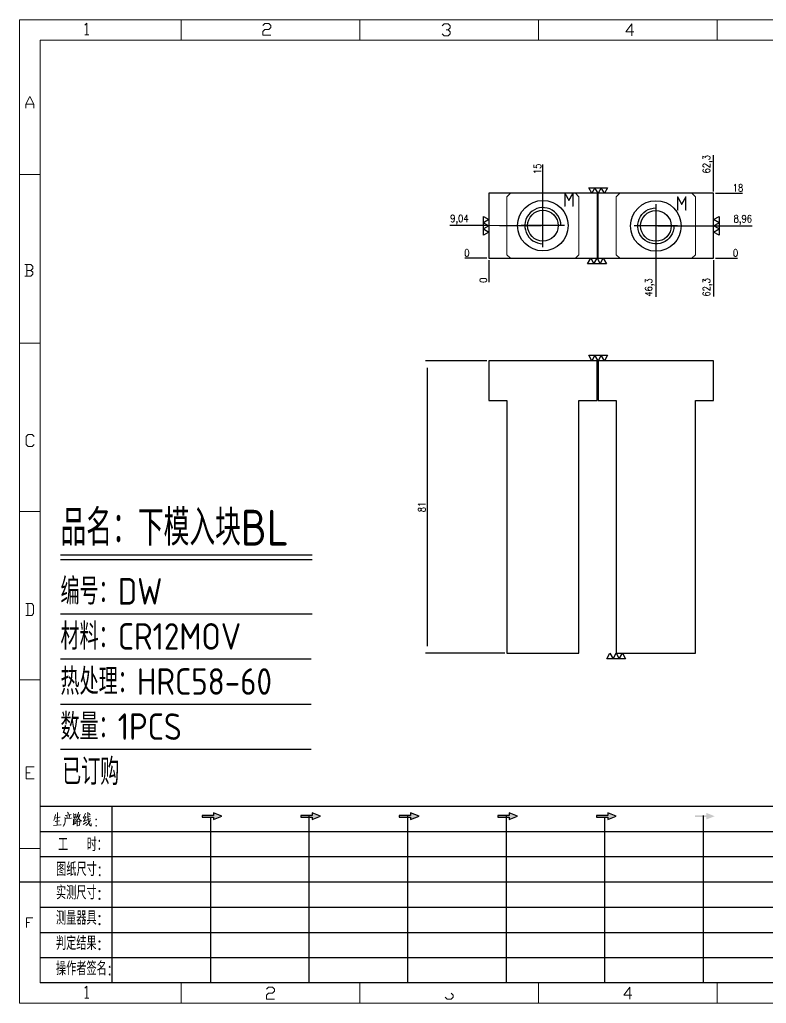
# Model space of a CAD drawing. Header units: millimetres. Extents: x 88508 to 142116, y -5268 to 20283.
# Drawn here: x 111867.3 to 112074.2, y -5268 to -4995.7 of the extents above; entities that cross this region are included whole.
import ezdxf
from ezdxf.enums import TextEntityAlignment as Align

# ---------------------------------------------------------------- set-up
doc = ezdxf.new("R2010")
doc.units = ezdxf.units.MM
doc.linetypes.add('CENTER', pattern=[0])
doc.linetypes.add('HIDDEN', pattern=[0])
for name, color, linetype in [('DIM', 4, 'Continuous'), ('PH2_P', 2, 'Continuous'), ('PRESS', 3, 'Continuous'), ('TEXT', 4, 'Continuous')]:
    doc.layers.add(name, color=color, linetype=linetype)
doc.styles.add('chinesef_fs', font='simplex.shx', dxfattribs={"bigfont": 'gbcbig.shx'})
doc.styles.add('gbenor', font='gbenor.shx', dxfattribs={"bigfont": 'gbcbig.shx'})
doc.styles.add('GBENOR_', font='gbenor.shx', dxfattribs={"bigfont": 'gbcbig'})
doc.styles.get("Standard").update_dxf_attribs({"font": 'txt.shx', "width": 0.85, "bigfont": 'ctxt.shx'})
doc.styles.add('TXT', font='txt.shx', dxfattribs={"width": 0.8, "bigfont": 'ctxt.shx'})
doc.dimstyles.new('T-2-WX', dxfattribs={"dimtxt": 2, "dimasz": 2, "dimexe": 0.5, "dimexo": 0.5, "dimgap": 0.5, "dimtad": 1, "dimtxsty": 'Standard', "dimblk": 'OPEN30', "dimcen": 0, "dimazin": 3, "dimtfac": 1, "dimtmove": 0, "dimatfit": 3, "dimldrblk": 'OPEN30', "dimlwd": -1, "dimlwe": -1})

# ---------------------------------------------------------------- blocks, each defined once
blk = doc.blocks.new('U40')
for points in [[(351.8, 337.7), (351.8, 333.2), (367, 339.3), (351.8, 345.3), (351.8, 340.8), (331.2, 340.8), (331.2, 337.7)], [(545.7, 339.3), (530.6, 345.3), (530.6, 340.8), (509.9, 340.8), (509.9, 337.7), (530.6, 337.7), (530.6, 333.2)], [(724.5, 339.3), (709.3, 345.3), (709.3, 340.8), (688.7, 340.8), (688.7, 337.7), (709.3, 337.7), (709.3, 333.2)], [(903.3, 339.3), (888.1, 345.3), (888.1, 340.8), (867.5, 340.8), (867.5, 337.7), (888.1, 337.7), (888.1, 333.2)], [(1082.1, 339.3), (1066.9, 345.3), (1066.9, 340.8), (1046.3, 340.8), (1046.3, 337.7), (1066.9, 337.7), (1066.9, 333.2)], [(1245.7, 337.7), (1245.7, 333.2), (1260.9, 339.3), (1245.7, 345.3), (1245.7, 340.8), (1225.1, 340.8), (1225.1, 337.7)]]:
    blk.add_hatch(color=3).paths.add_polyline_path(points)
at = {"color": 254, "lineweight": 18}
for p, q in [((0, 1783.5), (0, 0)), ((0, 1783.5), (2530.2, 1783.5)), ((941.1, 1783.5), (941.1, 1746.5)), ((1265.1, 1783.5), (1265.1, 1746.5)), ((37, 37), (37, 1746.5)), ((37, 1746.5), (2493.2, 1746.5)), ((0, 1502.7), (37, 1502.7)), ((0, 1197.2), (37, 1197.2)), ((0, 891.7), (37, 891.7)), ((0, 586.3), (37, 586.3)), ((0, 280.8), (37, 280.8)), ((37, 37), (2493.2, 37)), ((941.1, 0), (941.1, 37)), ((1265.1, 0), (1265.1, 37)), ((0, 0), (2530.2, 0))]:
    blk.add_line(p, q, dxfattribs=at)
at = {"color": 254, "linetype": 'Continuous', "lineweight": 18}
for p, q in [((293.1, 1783.5), (293.1, 1746.5)), ((617.1, 1783.5), (617.1, 1746.5)), ((293.1, 0), (293.1, 37)), ((617.1, 0), (617.1, 37))]:
    blk.add_line(p, q, dxfattribs=at)
for p, q in [((38, 357.6), (1598.2, 357.6)), ((38, 311.8), (1598.2, 311.8)), ((37.1, 266), (1598.2, 266)), ((0.1, 220.2), (1598.2, 220.2)), ((37.1, 174.4), (1598.2, 174.4)), ((37.1, 128.6), (1598.2, 128.6)), ((37.1, 82.8), (1598.2, 82.8))]:
    blk.add_line(p, q)
at = {"color": 254}
for p, q in [((167.8, 37), (167.8, 357.6)), ((525.5, 37), (525.5, 340.8)), ((704.3, 37), (704.3, 340.8)), ((883.1, 37), (883.1, 340.8)), ((1240.6, 37), (1240.6, 340.8)), ((346.7, 37), (346.7, 337.9)), ((1061.9, 37), (1061.9, 337.7)), ((1598.2, 37), (38, 37))]:
    blk.add_line(p, q, dxfattribs=at)
at = {"color": 92, "lineweight": 18}
for points in [[(118.3, 1773.7), (121.9, 1777.3), (121.9, 1755.8)], [(441.4, 1773.1), (445, 1776.7), (452.2, 1776.7), (455.8, 1773.1), (455.8, 1769.5), (452.2, 1765.9), (445, 1765.9), (441.4, 1762.3), (441.4, 1755.1), (455.8, 1755.1)], [(766.4, 1772.4), (770, 1776), (777.2, 1776), (780.8, 1772.4), (780.8, 1768.8), (777.2, 1765.2), (773.6, 1765.2)], [(1114.4, 1761.4), (1100, 1761.4), (1110.8, 1775.8), (1110.8, 1754.2)], [(118.3, 1755.8), (125.5, 1755.8)], [(777.2, 1765.2), (780.8, 1761.6), (780.8, 1758), (777.2, 1754.4), (770, 1754.4), (766.4, 1758)], [(11.1, 1622.8), (11.1, 1630), (18.3, 1644.4), (25.5, 1630), (25.5, 1622.8)], [(11.1, 1630), (25.5, 1630)], [(20, 1329), (23.6, 1332.6), (23.6, 1336.2), (20, 1339.8), (9.2, 1339.8)], [(12.8, 1339.8), (12.8, 1318.2)], [(9.2, 1318.2), (20, 1318.2), (23.6, 1321.8), (23.6, 1325.4), (20, 1329), (12.8, 1329)], [(26.1, 1013.2), (22.5, 1009.6), (15.3, 1009.6), (11.7, 1013.2), (11.7, 1027.6), (15.3, 1031.2), (22.5, 1031.2), (26.1, 1027.6)], [(11, 703.2), (21.8, 703.2), (25.4, 706.8), (25.4, 721.2), (21.8, 724.8), (11, 724.8)], [(14.6, 724.8), (14.6, 703.2)], [(26.1, 407), (11.7, 407), (11.7, 428.6), (26.1, 428.6)], [(11.7, 417.8), (18.9, 417.8)], [(12.3, 137.7), (12.3, 155), (23.8, 155)], [(12.3, 146.4), (18.1, 146.4)], [(118.3, 27.4), (121.9, 31), (121.9, 9.4)], [(447.9, 25.7), (451.5, 29.3), (458.7, 29.3), (462.3, 25.7), (462.3, 22.1), (458.7, 18.5), (451.5, 18.5), (447.9, 14.9), (447.9, 7.7), (462.3, 7.7)], [(782.7, 18.5), (786.3, 14.9), (786.3, 11.3), (782.7, 7.7), (775.5, 7.7), (771.9, 11.3)], [(1110.3, 14.9), (1095.9, 14.9), (1106.7, 29.3), (1106.7, 7.7)], [(118.3, 9.4), (125.5, 9.4)]]:
    blk.add_lwpolyline(points, dxfattribs=at)
at = {"color": 92, "lineweight": 0}
for points in [[(65, 342.2), (64.8, 341), (64.1, 337.9), (63.6, 335.7), (62.8, 333.5), (62.1, 331.4)], [(68.4, 345.9), (68.7, 344.4), (68.1, 322.9)], [(82.6, 340.8), (93.7, 342.2), (93.3, 342.4), (92.4, 342)], [(86.1, 336.1), (86, 337.5), (85.3, 339.8)], [(86.7, 346.7), (87.9, 344.6), (88.3, 343)], [(90.3, 341), (90.4, 339.6), (89.1, 335.3)], [(97.8, 344), (98.1, 342.6), (98.1, 340.8), (98.1, 337.9), (98.1, 336.3), (98.2, 337.7), (102.1, 338.3), (101.8, 338.3), (102.1, 343.6), (102.1, 343.2), (102.1, 342.8), (98.2, 342.2)], [(105.5, 341.2), (105.9, 341), (109.6, 341.8), (109.3, 342.6), (108.5, 339.6), (107.6, 337.3), (106.9, 335.9), (105.9, 334.3), (104.3, 332), (103.1, 330.4), (101.9, 329.4)], [(106.6, 346.5), (106.5, 345.2), (105.1, 341.2), (104.2, 338.9), (103.1, 336.3), (102.6, 335.5)], [(104.9, 339.1), (105.3, 338.7), (107, 335.7), (108.6, 333.3), (109.9, 331.2), (110.3, 330.8), (112.6, 330.8), (110.2, 331.2), (109, 332.6)], [(119.3, 344.8), (119.1, 343.8), (116.8, 338.5), (115.4, 335.5), (119.3, 336.3)], [(120.3, 339.4), (118.1, 333.5), (116.4, 330), (116.1, 329.8), (120.5, 331.4)], [(121.7, 336.7), (127.7, 339.6)], [(123.4, 346.5), (123.5, 345.4), (123.5, 340.8), (123.8, 337.3), (124, 335.3), (124.2, 333.1), (124.5, 331), (124.8, 329), (125.2, 327.4), (125.9, 325.7), (126.9, 323.9), (127.9, 322.7), (128.9, 321.7), (129.6, 321.3), (129.9, 326.1), (129.4, 321.5)], [(127.7, 341.6), (127.2, 342.4), (125.7, 344.2)], [(61.4, 322.3), (68.2, 322.9), (75.3, 323.7), (74.9, 323.9), (73.8, 323.5)], [(63.8, 335.9), (73.4, 337.5), (73.1, 337.7), (72.5, 337.3)], [(64.5, 329.6), (64.8, 329.6), (65.1, 329.6), (72.5, 331), (71.9, 331), (70.9, 330.8)], [(82.6, 335.1), (82.6, 331.8), (82.3, 329), (81.9, 326.8), (81.2, 324.9), (80.3, 323.1), (79.6, 321.9), (78.8, 320.9)], [(93.3, 335.5), (94.1, 335.7), (94.3, 335.5), (82.6, 334.3), (82.6, 335.1), (82.2, 336.9)], [(96.5, 323.9), (102.8, 327.2)], [(97.2, 334.3), (97.5, 333.5), (97.7, 324.7)], [(100.2, 337.9), (100.1, 325.9)], [(100.2, 332.6), (102.4, 333.1)], [(104.2, 330), (104.5, 329), (104.5, 321.1), (104.3, 322.1), (104.5, 322.7), (109.2, 323.1), (108.6, 323.1), (109, 329.2), (109, 330), (109.3, 329.4), (108.6, 329.4), (104.6, 328.8)], [(115.3, 324.3), (121.5, 328.2)], [(128.2, 332.4), (128.1, 331.6), (126.9, 329.6), (125.8, 328), (124.5, 326.3), (123, 324.7), (121.4, 323.3), (120.1, 322.3)], [(121.4, 332.2), (128.8, 335.1)]]:
    blk.add_lwpolyline(points, dxfattribs=at)
for points in [[(367, 339.3), (351.8, 345.3), (351.8, 340.8), (331.2, 340.8), (331.2, 337.7), (351.8, 337.7), (351.8, 333.2), (367, 339.3)], [(545.7, 339.3), (530.6, 345.3), (530.6, 340.8), (509.9, 340.8), (509.9, 337.7), (530.6, 337.7), (530.6, 333.2), (545.7, 339.3)], [(724.5, 339.3), (709.3, 345.3), (709.3, 340.8), (688.7, 340.8), (688.7, 337.7), (709.3, 337.7), (709.3, 333.2), (724.5, 339.3)], [(903.3, 339.3), (888.1, 345.3), (888.1, 340.8), (867.5, 340.8), (867.5, 337.7), (888.1, 337.7), (888.1, 333.2), (903.3, 339.3)], [(1082.1, 339.3), (1066.9, 345.3), (1066.9, 340.8), (1046.3, 340.8), (1046.3, 337.7), (1066.9, 337.7), (1066.9, 333.2), (1082.1, 339.3)]]:
    blk.add_lwpolyline(points)
for points in [[(138.7, 332.4), (139.4, 333.5), (138.7, 334.5), (138, 333.5)], [(138.7, 320.9), (139.4, 321.9), (138.7, 322.9), (138, 321.9)]]:
    blk.add_lwpolyline(points, close=True, dxfattribs=at)
at = {"color": 3, "style": 'chinesef_fs'}
for s, p in [('工  时：', (69.5, 275.7)), ('图纸尺寸:', (66.2, 230.9)), ('实测尺寸:', (65.9, 188.4)), ('测量器具:', (65.9, 142.6)), ('判定结果:', (65.9, 96.8)), ('操作者签名:', (65.9, 51))]:
    blk.add_text(s, height=24.57, dxfattribs=at).set_placement(p)
at = {"lineweight": 18, "style": 'GBENOR_'}
blk.add_attdef('文档路径', (2126, 386.9), '', height=17.8, dxfattribs=at)
at = {"lineweight": 20, "style": 'TXT'}
for tag, height, p in [('18-**-**', 16.3, (1866.6, 256.2)), ('客户名称', 16.1, (1741.1, 134, 0)), ('料厚:', 16.1, (1741.3, 93.2, 0))]:
    blk.add_attdef(tag, text='', height=height, dxfattribs=at).set_placement(p, align=Align.MIDDLE)
for tag, p, height in [('88888', (1850.9, 207.5), 14.9), ('材质:', (1691.2, 168, 0), 16.1), ('核准', (1869.4, 127.5, 0), 16.1), ('设计', (1868.8, 88.3, 0), 16.1), ('绘图', (1868.2, 49.1, 0), 16.1)]:
    blk.add_attdef(tag, p, '', height=height, dxfattribs=at)
for tag, p, height, width in [('3', (2234.7, 206.9), 15.8, 0.7), ('4', (2234.7, 167.4), 15.8, 0.7), ('核准日期', (2041.1, 124.2, 0), 16.1, 0.68), ('设计日期', (2041.1, 84.5, 0), 16.1, 0.68), ('1', (2251.9, 85.9), 14.6, 0.7), ('绘图日期', (2040.9, 46.4, 0), 16.1, 0.68), ('2', (2235, 49.2), 14.6, 0.7)]:
    blk.add_attdef(tag, p, '', height=height, dxfattribs=dict(at, width=width))
blk = doc.blocks.new('*D8825')
at = {"layer": 'Defpoints', "color": 0}
for p in [(111997.3, -5061.75), (112059.6, -5061.75), (112064.6, -5061.75)]:
    blk.add_point(p, dxfattribs=at)
at = {"layer": 'DIM', "color": 0}
blk.add_line((112060.1, -5061.75), (112066.24, -5061.75), dxfattribs=at)
at = {"layer": 'DIM', "color": 0, "insert": (112065.67, -5060.25), "char_height": 2, "attachment_point": 5}
blk.add_mtext('0', dxfattribs=at)
blk = doc.blocks.new('_Open30')
blk = doc.blocks.new('*D8826')
at = {"layer": 'Defpoints', "color": 0}
for p in [(112043.6, -5052.79), (112064.6, -5052.79), (111997.3, -5061.75)]:
    blk.add_point(p, dxfattribs=at)
at = {"layer": 'DIM', "color": 0}
for p, q in [((112044.1, -5052.79), (112056.6, -5052.79)), ((112056.6, -5052.79), (112060.6, -5052.79)), ((112060.6, -5052.79), (112070.28, -5052.79))]:
    blk.add_line(p, q, dxfattribs=at)
at = {"layer": 'DIM', "color": 0, "insert": (112067.69, -5051.1), "char_height": 2, "attachment_point": 5}
blk.add_mtext('8,96', dxfattribs=at)
blk = doc.blocks.new('*D8827')
at = {"layer": 'Defpoints', "color": 0}
for p in [(112059.6, -5043.75), (112064.6, -5043.75), (111997.3, -5061.75)]:
    blk.add_point(p, dxfattribs=at)
at = {"layer": 'DIM', "color": 0}
blk.add_line((112060.1, -5043.75), (112067.61, -5043.75), dxfattribs=at)
at = {"layer": 'DIM', "color": 0, "insert": (112066.36, -5042.25), "char_height": 2, "attachment_point": 5}
blk.add_mtext('18', dxfattribs=at)
blk = doc.blocks.new('*D8828')
at = {"layer": 'Defpoints', "color": 0}
for p in [(111992.3, -5061.75), (111997.3, -5061.75), (111997.3, -5061.75)]:
    blk.add_point(p, dxfattribs=at)
at = {"layer": 'DIM', "color": 0}
blk.add_line((111996.8, -5061.75), (111990.67, -5061.75), dxfattribs=at)
at = {"layer": 'DIM', "color": 0, "insert": (111991.24, -5060.25), "char_height": 2, "attachment_point": 5}
blk.add_mtext('0', dxfattribs=at)
blk = doc.blocks.new('*D8829')
at = {"layer": 'Defpoints', "color": 0}
for p in [(111992.3, -5052.7), (112012.3, -5052.71), (111997.3, -5061.75)]:
    blk.add_point(p, dxfattribs=at)
at = {"layer": 'DIM', "color": 0}
for p, q in [((111996.3, -5052.7), (111986.54, -5052.7)), ((112000.3, -5052.71), (111996.3, -5052.7)), ((112011.8, -5052.71), (112000.3, -5052.71))]:
    blk.add_line(p, q, dxfattribs=at)
at = {"layer": 'DIM', "color": 0, "insert": (111989.17, -5051.01), "char_height": 2, "attachment_point": 5}
blk.add_mtext('9,04', dxfattribs=at)
blk = doc.blocks.new('*D8830')
at = {"layer": 'Defpoints', "color": 0}
for p in [(111997.3, -5061.75), (112059.6, -5061.75), (112059.6, -5066.75)]:
    blk.add_point(p, dxfattribs=at)
at = {"layer": 'DIM', "color": 0}
blk.add_line((112059.6, -5062.25), (112059.6, -5072.35), dxfattribs=at)
at = {"layer": 'DIM', "color": 0, "insert": (112057.91, -5069.8), "char_height": 2, "attachment_point": 5, "rotation": 90}
blk.add_mtext('62,3', dxfattribs=at)
blk = doc.blocks.new('*D8831')
at = {"layer": 'Defpoints', "color": 0}
for p in [(112043.6, -5052.79), (111997.3, -5061.75), (112043.6, -5066.75)]:
    blk.add_point(p, dxfattribs=at)
at = {"layer": 'DIM', "color": 0}
blk.add_line((112043.6, -5053.29), (112043.6, -5072.43), dxfattribs=at)
at = {"layer": 'DIM', "color": 0, "insert": (112041.91, -5069.84), "char_height": 2, "attachment_point": 5, "rotation": 90}
blk.add_mtext('46,3', dxfattribs=at)
blk = doc.blocks.new('*D8832')
at = {"layer": 'Defpoints', "color": 0}
for p in [(111997.3, -5061.75), (111997.3, -5061.75), (111997.3, -5066.75)]:
    blk.add_point(p, dxfattribs=at)
at = {"layer": 'DIM', "color": 0}
blk.add_line((111997.3, -5062.25), (111997.3, -5068.38), dxfattribs=at)
at = {"layer": 'DIM', "color": 0, "insert": (111995.8, -5067.81), "char_height": 2, "attachment_point": 5, "rotation": 90}
blk.add_mtext('0', dxfattribs=at)
blk = doc.blocks.new('*D8833')
at = {"layer": 'Defpoints', "color": 0}
for p in [(112059.6, -5038.75), (112059.6, -5043.75), (111997.3, -5061.75)]:
    blk.add_point(p, dxfattribs=at)
at = {"layer": 'DIM', "color": 0}
blk.add_line((112059.6, -5043.25), (112059.6, -5033.15), dxfattribs=at)
at = {"layer": 'DIM', "color": 0, "insert": (112057.91, -5035.7), "char_height": 2, "attachment_point": 5, "rotation": 90}
blk.add_mtext('62,3', dxfattribs=at)
blk = doc.blocks.new('*D8834')
at = {"layer": 'Defpoints', "color": 0}
for p in [(112012.3, -5038.75), (112012.3, -5052.71), (111997.3, -5061.75)]:
    blk.add_point(p, dxfattribs=at)
at = {"layer": 'DIM', "color": 0}
blk.add_line((112012.3, -5052.21), (112012.3, -5035.74), dxfattribs=at)
at = {"layer": 'DIM', "color": 0, "insert": (112010.8, -5036.99), "char_height": 2, "attachment_point": 5, "rotation": 90}
blk.add_mtext('15', dxfattribs=at)
blk = doc.blocks.new('*D8835')
at = {"layer": 'Defpoints', "color": 0}
for p in [(111997.3, -5090.11), (111980.26, -5171.11), (112002.3, -5171.11)]:
    blk.add_point(p, dxfattribs=at)
at = {"layer": 'DIM', "color": 0}
for p, q in [((111996.8, -5090.11), (111979.76, -5090.11)), ((111980.26, -5092.11), (111980.26, -5169.11)), ((112001.8, -5171.11), (111979.76, -5171.11))]:
    blk.add_line(p, q, dxfattribs=at)
at = {"layer": 'DIM', "color": 0, "insert": (111978.76, -5130.61), "char_height": 2, "attachment_point": 5, "rotation": 90}
blk.add_mtext('81', dxfattribs=at)

msp = doc.modelspace()

# ---------------------------------------------------------------- linework, layer by layer
at = {"layer": 'DIM', "color": 4, "linetype": 'Continuous', "lineweight": 25}
for p, q in [((111878.647, -5143.862), (111948.389, -5143.862)), ((111878.647, -5145.147), (111948.389, -5145.147)), ((111878.647, -5160.204), (111948.389, -5160.204)), ((111878.647, -5172.69), (111948.086, -5172.69)), ((111878.647, -5185.176), (111948.086, -5185.176)), ((111878.647, -5197.663), (111948.086, -5197.663))]:
    msp.add_line(p, q, dxfattribs=at)
at = {"layer": 'PH2_P', "linetype": 'Continuous'}
for p, q in [((112027.303, -5090.112), (111997.303, -5090.112)), ((111997.303, -5090.112), (111997.303, -5101.162)), ((112027.303, -5101.162), (112027.303, -5090.112)), ((112059.603, -5090.112), (112027.603, -5090.112)), ((112027.603, -5090.112), (112027.603, -5101.162)), ((112059.603, -5101.162), (112059.603, -5090.112)), ((112002.303, -5171.112), (112022.303, -5171.112)), ((112032.603, -5171.112), (112054.603, -5171.112))]:
    msp.add_line(p, q, dxfattribs=at)
at = {"layer": 'PH2_P', "color": 1, "linetype": 'Continuous', "lineweight": 15}
for points in [[(111997.303, -5043.746), (111997.303, -5061.746), (112027.303, -5061.746), (112027.303, -5043.746)], [(112027.603, -5061.746), (112027.603, -5043.746), (112059.603, -5043.746), (112059.603, -5061.746)]]:
    msp.add_lwpolyline(points, close=True, dxfattribs=at)
at = {"layer": 'PH2_P', "linetype": 'HIDDEN', "lineweight": 15, "ltscale": 3}
for points in [[(112002.303, -5044.746), (112002.303, -5060.746), (112003.303, -5061.746), (112021.303, -5061.746), (112022.303, -5060.746), (112022.303, -5044.746), (112021.303, -5043.746), (112003.303, -5043.746)], [(112032.603, -5060.746), (112032.603, -5044.746), (112033.603, -5043.746), (112053.603, -5043.746), (112054.603, -5044.746), (112054.603, -5060.746), (112053.603, -5061.746), (112033.603, -5061.746)]]:
    msp.add_lwpolyline(points, close=True, dxfattribs=at)
at = {"layer": 'PH2_P', "linetype": 'CENTER'}
for points in [[(112012.303, -5058.705), (112012.303, -5046.705)], [(112043.603, -5046.787), (112043.603, -5058.787)], [(112018.303, -5052.705), (112006.303, -5052.705)], [(112049.603, -5052.787), (112037.603, -5052.787)]]:
    msp.add_lwpolyline(points, dxfattribs=at)
at = {"layer": 'PH2_P'}
for points in [[(112017.303, -5052.705, 2.4142136), (112012.303, -5057.705)], [(112048.603, -5052.787, -2.4142136), (112043.603, -5047.787)]]:
    msp.add_lwpolyline(points, format="xyb", dxfattribs=at)
at = {"layer": 'PH2_P', "color": 1, "linetype": 'Continuous'}
for points in [[(111997.303, -5101.162), (112002.303, -5101.162), (112002.303, -5171.112)], [(112022.303, -5171.112), (112022.303, -5101.162), (112027.303, -5101.162)], [(112027.603, -5101.162), (112032.603, -5101.162), (112032.603, -5171.112)], [(112054.603, -5171.112), (112054.603, -5101.162), (112059.603, -5101.162)]]:
    msp.add_lwpolyline(points, dxfattribs=at)
at = {"layer": 'PH2_P', "linetype": 'Continuous'}
for centre in [(112012.303, -5052.705), (112043.603, -5052.787)]:
    msp.add_circle(centre, 7, dxfattribs=at)
at = {"layer": 'PH2_P'}
for centre in [(112012.303, -5052.705), (112043.603, -5052.787)]:
    msp.add_circle(centre, 4.25, dxfattribs=at)
at = {"layer": 'PRESS', "color": 8, "linetype": 'HIDDEN'}
msp.add_lwpolyline([(111997.303, -5043.746), (111997.303, -5061.746), (112059.603, -5061.746), (112059.603, -5043.746)], close=True, dxfattribs=at)
at = {"layer": 'PRESS', "color": 4}
for points in [[(112030.201, -5042.246), (112029.335, -5043.746), (112028.469, -5042.246), (112027.603, -5043.746), (112026.737, -5042.246), (112025.871, -5043.746), (112025.005, -5042.246), (112030.201, -5042.246)], [(111995.803, -5050.148), (111997.303, -5051.014), (111995.803, -5051.88), (111997.303, -5052.746), (111995.803, -5053.612), (111997.303, -5054.478), (111995.803, -5055.344), (111995.803, -5050.148)], [(112061.103, -5055.344), (112059.603, -5054.478), (112061.103, -5053.612), (112059.603, -5052.746), (112061.103, -5051.88), (112059.603, -5051.014), (112061.103, -5050.148), (112061.103, -5055.344)], [(112024.705, -5063.246), (112025.571, -5061.746), (112026.437, -5063.246), (112027.303, -5061.746), (112028.169, -5063.246), (112029.035, -5061.746), (112029.901, -5063.246), (112024.705, -5063.246)], [(112030.201, -5088.612), (112029.335, -5090.112), (112028.469, -5088.612), (112027.603, -5090.112), (112026.737, -5088.612), (112025.871, -5090.112), (112025.005, -5088.612), (112030.201, -5088.612)], [(112030.005, -5172.612), (112030.871, -5171.112), (112031.737, -5172.612), (112032.603, -5171.112), (112033.469, -5172.612), (112034.335, -5171.112), (112035.201, -5172.612), (112030.005, -5172.612)]]:
    msp.add_lwpolyline(points, close=True, dxfattribs=at)

# ---------------------------------------------------------------- block references
at = {"ltscale": 3, "xscale": 0.152720910599893, "yscale": 0.152720910599893, "zscale": 0.152720910599893}
msp.add_blockref('U40', (111867.333, -5268.044), dxfattribs=at)

# ---------------------------------------------------------------- texts
at = {"layer": 'DIM', "color": 3, "linetype": 'Continuous', "lineweight": 25, "style": 'gbenor'}
for s, height, p in [('品名：下模入块BL', 9.9155, (111878.647, -5141.291)), ('编号：DW', 7.3448, (111878.647, -5157.633)), ('材料：CR12MOV', 7.3448, (111878.647, -5170.12)), ('热处理：HRC58-60', 7.34481, (111878.647, -5182.606)), ('数量：1PCS', 7.3448, (111878.647, -5195.092)), ('已订购', 7.3448, (111879.094, -5207.578))]:
    msp.add_text(s, height=height, dxfattribs=at).set_placement(p)
at = {"layer": 'TEXT', "color": 4, "linetype": 'Continuous', "style": 'gbenor'}
for p in [(112019.516, -5045.493), (112050.78, -5046.577)]:
    msp.add_text('M', height=4, dxfattribs=at).set_placement(p, align=Align.MIDDLE_CENTER)

# ---------------------------------------------------------------- dimensions: what is measured, and where the dimension line sits
at = {"layer": 'DIM', "color": 4}
for feature_location, offset, dtype, origin, picture, middle in [((112059.603, -5043.746), (0, 5), 1, (111997.303, -5061.746), '*D8833', (112057.913, -5035.696)), ((112012.303, -5052.705), (0, 13.959), 1, (111997.303, -5061.746), '*D8834', (112010.803, -5036.991)), ((112059.603, -5043.746), (5, 0), 0, (111997.303, -5061.746), '*D8827', (112066.358, -5042.246)), ((112012.303, -5052.705), (-20, 0), 0, (111997.303, -5061.746), '*D8829', (111989.172, -5051.014)), ((112043.603, -5052.787), (21, 0), 0, (111997.303, -5061.746), '*D8826', (112067.694, -5051.096)), ((112043.603, -5052.787), (0, -13.959), 1, (111997.303, -5061.746), '*D8831', (112041.913, -5069.836)), ((111997.303074255, -5061.745866761), (-5, 0), 0, (111997.303074255, -5061.745866761), '*D8828', (111991.236407588, -5060.245866761)), ((112059.603074255, -5061.745866761), (5, 0), 0, (111997.303074255, -5061.745866761), '*D8825', (112065.669740922, -5060.245866761)), ((111997.303074255, -5061.745866761), (0, -5), 1, (111997.303074255, -5061.745866761), '*D8832', (111995.803074255, -5067.812533428)), ((112059.603, -5061.746), (0, -5), 1, (111997.303, -5061.746), '*D8830', (112057.913, -5069.796))]:
    dim = msp.add_ordinate_dim(feature_location=feature_location, offset=offset, dtype=dtype, origin=origin, dimstyle='T-2-WX', dxfattribs=at)
    dim.commit()
    dim.dimension.update_dxf_attribs({"geometry": picture, "text_midpoint": middle})
dim = msp.add_linear_dim(base=(111980.261, -5171.112), p1=(111997.303, -5090.112), p2=(112002.303, -5171.112), angle=90, dimstyle='T-2-WX', dxfattribs=at)
dim.commit()
dim.dimension.update_dxf_attribs({"geometry": '*D8835', "text_midpoint": (111978.761, -5130.612)})

doc.saveas('drawing.dxf')
